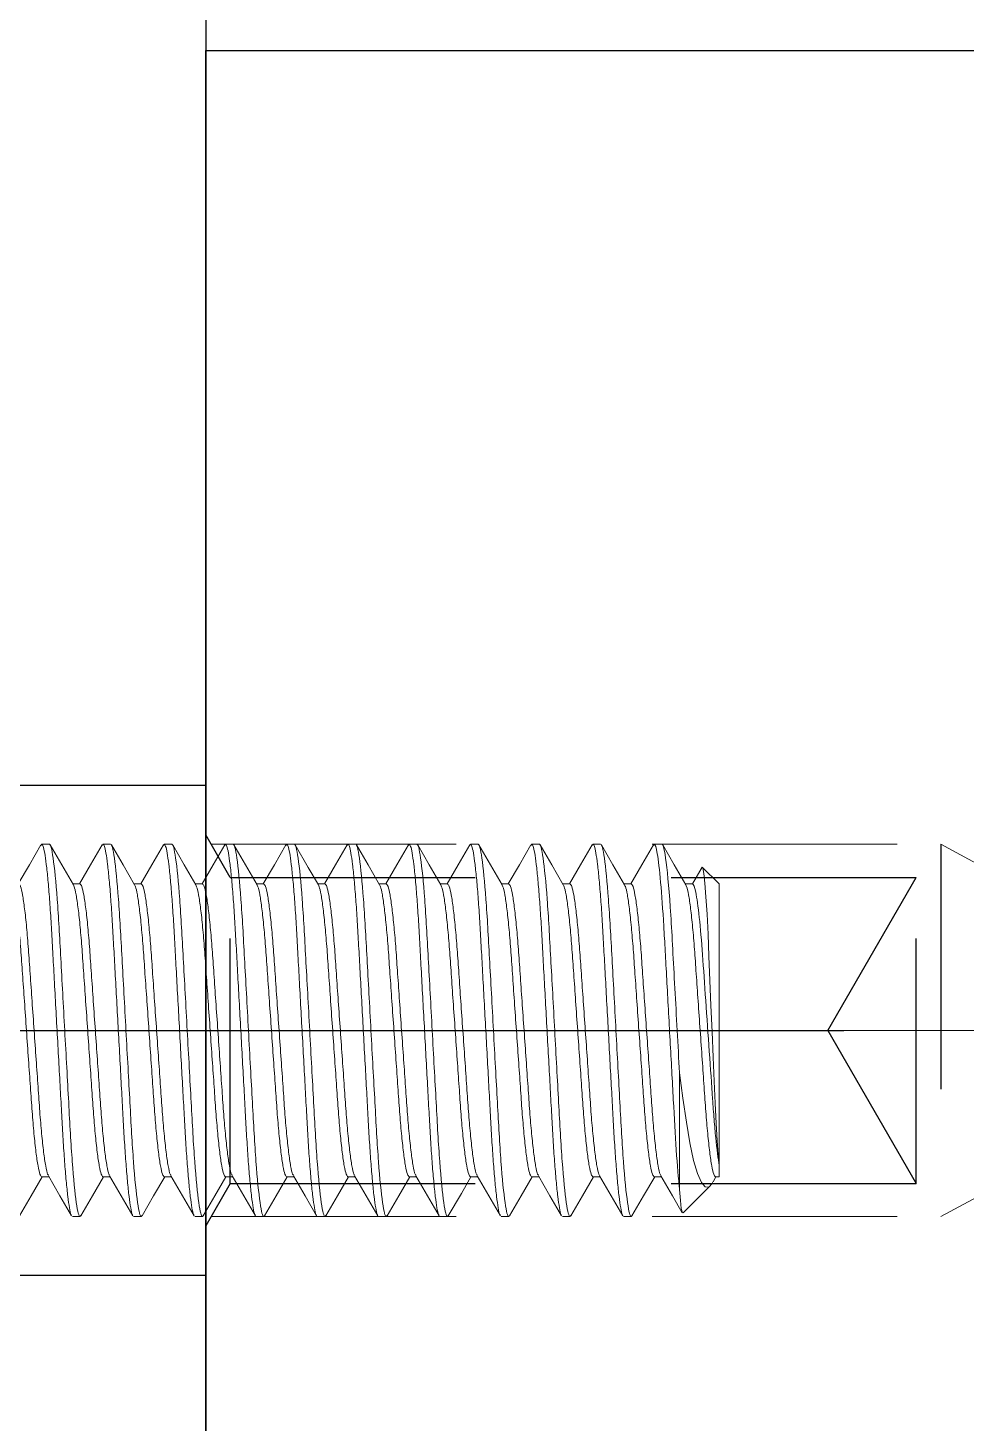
# Model space of a CAD drawing. Extents: x -75 to 127, y -92 to 53.
# Drawn here: x 5.974 to 6.453, y 44.256 to 44.967 of the extents above; entities that cross this region are included whole.
import ezdxf

# ---------------------------------------------------------------- set-up
doc = ezdxf.new("R2010")
doc.units = 0
doc.header["$MEASUREMENT"] = 0
doc.linetypes.add('HIDDEN2', pattern=[0.1875, 0.125, -0.0625])
doc.linetypes.add('SLD-Solid', pattern=[0])
doc.layers.get('0').update_dxf_attribs({"linetype": 'CONTINUOUS'})
for name, color, linetype in [('ARCHETYPE SPACER', 4, 'CONTINUOUS'), ('FASTENERS', 6, 'CONTINUOUS'), ('VENT', 5, 'CONTINUOUS')]:
    doc.layers.add(name, color=color, linetype=linetype)

# ---------------------------------------------------------------- blocks, each defined once
blk = doc.blocks.new('3344 Stile')
blk.add_lwpolyline([(0, 0.113), (-0.713, 0.113, -0.414214), (-0.775, 0.175), (-0.775, 3.74937, -0.341643), (-0.72858, 3.80938, -0.036128), (-0.31693, 3.88502, -0.337021), (-0.25258, 3.84639, 0.306807), (-0.195, 3.80739), (0, 3.80739), (0.195, 3.80739, 0.306807), (0.25258, 3.84639, -0.337021), (0.31693, 3.88502, -0.036128), (0.72858, 3.80938, -0.341643), (0.775, 3.74937), (0.775, 0.175, -0.414214), (0.713, 0.113)], format="xyb", close=True)
blk = doc.blocks.new('A$C3B313A15')
at = {"layer": 'ARCHETYPE SPACER'}
blk.add_lwpolyline([(1.17062, 0), (1.17062, 1), (0.04562, 1), (0.04562, 0.875), (0.18312, 0.875), (0.18312, 0.125), (0.04562, 0.125), (0.04562, 0)], close=True, dxfattribs=at)
at = {"layer": 'ARCHETYPE SPACER', "linetype": 'HIDDEN2', "lineweight": 30, "extrusion": (0.866025, -0.5, 0)}
for points, elevation in [([(1.07969, 0), (1.10471, 0)], 0.71391), ([(0.85961, 0), (0.76945, 0)], 0.48889)]:
    blk.add_lwpolyline(points, dxfattribs=dict(at, elevation=elevation))
at = {"layer": 'ARCHETYPE SPACER', "linetype": 'HIDDEN2', "lineweight": 15, "extrusion": (0.476011, -0.87944, 0), "elevation": -0.14454}
blk.add_lwpolyline([(0.98292, 0), (0.94739, 0)], dxfattribs=at)
at = {"layer": 'ARCHETYPE SPACER', "linetype": 'HIDDEN2', "lineweight": 15, "extrusion": (0, 1, 0)}
for points, elevation in [([(-1.16788, 0), (-0.79562, 0)], 0.595), ([(-0.9357, 0), (-0.03812, 0)], 0.5), ([(-0.54303, 0), (-1.25312, 0)], 0.5), ([(-1.16788, 0), (-0.79562, 0)], 0.405)]:
    blk.add_lwpolyline(points, dxfattribs=dict(at, elevation=elevation))
at = {"layer": 'ARCHETYPE SPACER', "linetype": 'HIDDEN2', "lineweight": 30, "extrusion": (1, 0, 0)}
for points, elevation in [([(0.595, 0), (0.405, 0)], 0.79562), ([(0.42191, 0), (0.57809, 0)], 0.80812), ([(0.42191, 0), (0.57809, 0)], 1.15811)]:
    blk.add_lwpolyline(points, dxfattribs=dict(at, elevation=elevation))
at = {"layer": 'ARCHETYPE SPACER', "linetype": 'HIDDEN2', "lineweight": 30, "extrusion": (0, 1, 0)}
for points, elevation in [([(-0.19563, 0), (-0.80812, 0)], 0.57809), ([(-1.15811, 0), (-0.67062, 0)], 0.57809), ([(-0.19563, 0), (-0.80812, 0)], 0.42191), ([(-1.15811, 0), (-0.67062, 0)], 0.42191)]:
    blk.add_lwpolyline(points, dxfattribs=dict(at, elevation=elevation))
at = {"layer": 'ARCHETYPE SPACER', "linetype": 'HIDDEN2', "lineweight": 30, "extrusion": (0.866025, 0.5, 0)}
for points, elevation in [([(0.00641, 0), (0.09658, 0)], 0.98889), ([(-0.21367, 0), (-0.23868, 0)], 1.21391)]:
    blk.add_lwpolyline(points, dxfattribs=dict(at, elevation=elevation))
at = {"layer": 'ARCHETYPE SPACER', "linetype": 'HIDDEN2', "lineweight": 15, "extrusion": (-0.476011, -0.87944, 0), "elevation": -0.7349}
blk.add_lwpolyline([(0.50691, 0), (0.47138, 0)], dxfattribs=at)
blk = doc.blocks.new('A$C675868D8')
at = {"layer": 'FASTENERS', "linetype": 'SLD-Solid', "lineweight": 15}
for p, q in [((0.28468, 0.2815), (0.28859, 0.2815)), ((0.31593, 0.2815), (0.31984, 0.2815)), ((0.34718, 0.2815), (0.35109, 0.2815)), ((0.37843, 0.2815), (0.38234, 0.2815)), ((0.40968, 0.2815), (0.41359, 0.2815)), ((0.44093, 0.2815), (0.44484, 0.2815)), ((0.47218, 0.2815), (0.47609, 0.2815)), ((0.50343, 0.2815), (0.50734, 0.2815)), ((0.53468, 0.2815), (0.53859, 0.2815)), ((0.56593, 0.2815), (0.56984, 0.2815)), ((0.59718, 0.2815), (0.60109, 0.2815)), ((0.62172, 0.26987), (0.61671, 0.2612)), ((0.63039, 0.2612), (0.62172, 0.26987)), ((0.30421, 0.2612), (0.30056, 0.2612)), ((0.33546, 0.2612), (0.33181, 0.2612)), ((0.36671, 0.2612), (0.36306, 0.2612)), ((0.39796, 0.2612), (0.39431, 0.2612)), ((0.42921, 0.2612), (0.42556, 0.2612)), ((0.46046, 0.2612), (0.45681, 0.2612)), ((0.49171, 0.2612), (0.48806, 0.2612)), ((0.52296, 0.2612), (0.51931, 0.2612)), ((0.55421, 0.2612), (0.55056, 0.2612)), ((0.58546, 0.2612), (0.58181, 0.2612)), ((0.61671, 0.2612), (0.61306, 0.2612)), ((0.63039, 0.11764), (0.63039, 0.2612)), ((0.61009, 0.16485), (0.61009, 0.1053)), ((0.63039, 0.1118), (0.63039, 0.11764)), ((0.28468, 0.1118), (0.28834, 0.1118)), ((0.31593, 0.1118), (0.31959, 0.1118)), ((0.34718, 0.1118), (0.35084, 0.1118)), ((0.37843, 0.1118), (0.38209, 0.1118)), ((0.40968, 0.1118), (0.41334, 0.1118)), ((0.44093, 0.1118), (0.44459, 0.1118)), ((0.47218, 0.1118), (0.47584, 0.1118)), ((0.50343, 0.1118), (0.50709, 0.1118)), ((0.53468, 0.1118), (0.53834, 0.1118)), ((0.56593, 0.1118), (0.56959, 0.1118)), ((0.59718, 0.1118), (0.60084, 0.1118)), ((0.61199, 0.0934), (0.62589, 0.1073)), ((0.62719, 0.10924), (0.62868, 0.1118)), ((0.62843, 0.1118), (0.63039, 0.1118)), ((0.30421, 0.0915), (0.30031, 0.0915)), ((0.33546, 0.0915), (0.33156, 0.0915)), ((0.36671, 0.0915), (0.36281, 0.0915)), ((0.39796, 0.0915), (0.39406, 0.0915)), ((0.42921, 0.0915), (0.42531, 0.0915)), ((0.46046, 0.0915), (0.45656, 0.0915)), ((0.49171, 0.0915), (0.48781, 0.0915)), ((0.52296, 0.0915), (0.51906, 0.0915)), ((0.55421, 0.0915), (0.55031, 0.0915)), ((0.58546, 0.0915), (0.58156, 0.0915))]:
    blk.add_line(p, q, dxfattribs=at)
at = {"layer": 'FASTENERS', "linetype": 'SLD-Solid', "lineweight": 15, "flags": 128}
for points in [[(0.28428, 0.28114), (0.27837, 0.27094), (0.27272, 0.2612)], [(0.30082, 0.26074), (0.29491, 0.27094), (0.28899, 0.28114)], [(0.31553, 0.28115), (0.30962, 0.27094), (0.30397, 0.2612)], [(0.33207, 0.26075), (0.32615, 0.27094), (0.32024, 0.28115)], [(0.34678, 0.28115), (0.34087, 0.27094), (0.33522, 0.2612)], [(0.36331, 0.26076), (0.3574, 0.27095), (0.35148, 0.28116)], [(0.37804, 0.28115), (0.37212, 0.27094), (0.36647, 0.2612)], [(0.39456, 0.26077), (0.38864, 0.27096), (0.38273, 0.28116)], [(0.40929, 0.28115), (0.40337, 0.27095), (0.39772, 0.2612)], [(0.42582, 0.26075), (0.42064, 0.26967), (0.41399, 0.28114)], [(0.44054, 0.28115), (0.43462, 0.27095), (0.42897, 0.2612)], [(0.45708, 0.26074), (0.45116, 0.27093), (0.44524, 0.28114)], [(0.47179, 0.28115), (0.46587, 0.27095), (0.46022, 0.2612)], [(0.48833, 0.26074), (0.48241, 0.27093), (0.47649, 0.28114)], [(0.50304, 0.28116), (0.49713, 0.27095), (0.49147, 0.2612)], [(0.51957, 0.26076), (0.51365, 0.27094), (0.50774, 0.28114)], [(0.53429, 0.28116), (0.52838, 0.27096), (0.52272, 0.2612)], [(0.5508, 0.26078), (0.54488, 0.27097), (0.53897, 0.28118)], [(0.56554, 0.28116), (0.55963, 0.27096), (0.55397, 0.2612)], [(0.58205, 0.26078), (0.57613, 0.27098), (0.57021, 0.28119)], [(0.59679, 0.28116), (0.59088, 0.27096), (0.58522, 0.2612)], [(0.61331, 0.26077), (0.6074, 0.27095), (0.60149, 0.28115)], [(0.62117, 0.26891), (0.62121, 0.26917), (0.62172, 0.26987)], [(0.63039, 0.11764), (0.62984, 0.12293), (0.62928, 0.13025), (0.62876, 0.13898), (0.62827, 0.14938), (0.62778, 0.16057), (0.62725, 0.17284), (0.6267, 0.18574), (0.62614, 0.19913), (0.62562, 0.21189), (0.62511, 0.22438), (0.62463, 0.23556), (0.62411, 0.24579), (0.62356, 0.25457), (0.623, 0.26169), (0.62247, 0.26659), (0.62195, 0.26938), (0.62172, 0.26987)], [(0.62711, 0.10928), (0.62663, 0.10828), (0.62496, 0.10659), (0.62321, 0.10671), (0.62125, 0.10894), (0.61924, 0.11344), (0.61726, 0.12018), (0.61532, 0.1292), (0.61358, 0.13975), (0.61184, 0.152), (0.61009, 0.16485)], [(0.27336, 0.09185), (0.27928, 0.10206), (0.28493, 0.1118)], [(0.28808, 0.11225), (0.29399, 0.10206), (0.29991, 0.09185)], [(0.30461, 0.09186), (0.31053, 0.10206), (0.31618, 0.1118)], [(0.31933, 0.11225), (0.32524, 0.10206), (0.33116, 0.09185)], [(0.33586, 0.09185), (0.34178, 0.10205), (0.34743, 0.1118)], [(0.35058, 0.11225), (0.35649, 0.10206), (0.36241, 0.09185)], [(0.3671, 0.09184), (0.37302, 0.10204), (0.37868, 0.1118)], [(0.38183, 0.11225), (0.38775, 0.10205), (0.39366, 0.09185)], [(0.39836, 0.09185), (0.40428, 0.10205), (0.40993, 0.1118)], [(0.41308, 0.11224), (0.419, 0.10205), (0.42491, 0.09185)], [(0.42962, 0.09186), (0.43553, 0.10206), (0.44118, 0.1118)], [(0.44433, 0.11224), (0.45025, 0.10205), (0.45616, 0.09185)], [(0.46087, 0.09186), (0.46679, 0.10207), (0.47243, 0.1118)], [(0.47558, 0.11224), (0.4815, 0.10205), (0.48741, 0.09184)], [(0.49213, 0.09189), (0.49878, 0.10336), (0.50368, 0.1118)], [(0.50684, 0.11224), (0.51275, 0.10204), (0.51867, 0.09184)], [(0.52335, 0.09184), (0.52927, 0.10204), (0.53493, 0.1118)], [(0.53809, 0.11223), (0.544, 0.10204), (0.54992, 0.09184)], [(0.55459, 0.09181), (0.56051, 0.10202), (0.56618, 0.1118)], [(0.56934, 0.11223), (0.57525, 0.10204), (0.58117, 0.09184)], [(0.58584, 0.09181), (0.59176, 0.10202), (0.59743, 0.1118)], [(0.60059, 0.11223), (0.60651, 0.10204), (0.61152, 0.09338)], [(0.61009, 0.1053), (0.61055, 0.09969), (0.61101, 0.09571), (0.61153, 0.09338), (0.61181, 0.09357)]]:
    blk.add_lwpolyline(points, dxfattribs=at)
at = {"layer": 'FASTENERS', "linetype": 'SLD-Solid', "lineweight": 15}
for points in [[(0.28468, 0.2815), (0.28428, 0.28087)], [(0.31593, 0.2815), (0.31553, 0.28087)], [(0.34718, 0.2815), (0.34678, 0.28087)], [(0.37843, 0.2815), (0.37803, 0.28088)], [(0.40968, 0.2815), (0.40928, 0.28088)], [(0.44093, 0.2815), (0.44053, 0.28088)], [(0.47218, 0.2815), (0.47178, 0.28088)], [(0.50343, 0.2815), (0.50303, 0.28088)], [(0.53468, 0.2815), (0.53428, 0.28088)], [(0.56593, 0.2815), (0.56554, 0.28089)], [(0.59718, 0.2815), (0.59679, 0.28089)], [(0.30462, 0.09213), (0.30421, 0.0915)], [(0.33587, 0.09212), (0.33546, 0.0915)], [(0.36711, 0.09211), (0.36671, 0.0915)], [(0.39837, 0.09212), (0.39796, 0.0915)], [(0.42962, 0.09213), (0.42921, 0.0915)], [(0.46088, 0.09214), (0.46046, 0.0915)], [(0.49214, 0.09216), (0.49171, 0.0915)], [(0.52336, 0.09211), (0.52296, 0.0915)], [(0.5546, 0.09209), (0.55421, 0.0915)], [(0.58585, 0.09209), (0.58546, 0.0915)]]:
    blk.add_open_spline(points, degree=1, dxfattribs=at)
for points, knots in [([(0.2999, 0.09213), (0.2998, 0.09225), (0.29945, 0.09265), (0.29881, 0.09576), (0.29798, 0.10143), (0.29715, 0.10943), (0.29633, 0.11928), (0.29556, 0.13059), (0.29487, 0.14311), (0.29413, 0.15672), (0.29333, 0.17132), (0.2925, 0.1865), (0.29166, 0.20168), (0.29086, 0.21628), (0.29012, 0.22989), (0.28943, 0.24241), (0.28866, 0.25372), (0.28784, 0.26358), (0.28701, 0.27156), (0.28618, 0.2773), (0.2854, 0.28085), (0.28492, 0.28129), (0.28468, 0.2815)], [0, 0, 0, 0, 0.021618, 0.073102, 0.12547, 0.178064, 0.230208, 0.281261, 0.33088, 0.381439, 0.433287, 0.485806, 0.538324, 0.590173, 0.640732, 0.690351, 0.741404, 0.793548, 0.846142, 0.89851, 0.949993, 1, 1, 1, 1]), ([(0.30421, 0.0915), (0.30365, 0.0915), (0.30299, 0.09381), (0.30162, 0.10344), (0.3009, 0.11075), (0.29991, 0.12407), (0.29959, 0.12889), (0.299, 0.13894), (0.29872, 0.14416), (0.2978, 0.16108), (0.2971, 0.17377), (0.2957, 0.19923), (0.29501, 0.21192), (0.29408, 0.22884), (0.2938, 0.23406), (0.29321, 0.24411), (0.29289, 0.24893), (0.2919, 0.26225), (0.29119, 0.26956), (0.28981, 0.27919), (0.28915, 0.2815), (0.28859, 0.2815)], [0, 0, 0, 0, 0.125, 0.125, 0.25, 0.25, 0.3125, 0.3125, 0.375, 0.375, 0.5, 0.5, 0.625, 0.625, 0.6875, 0.6875, 0.75, 0.75, 0.875, 0.875, 1, 1, 1, 1]), ([(0.33115, 0.09213), (0.33105, 0.09225), (0.3307, 0.09265), (0.33006, 0.09576), (0.32923, 0.10143), (0.3284, 0.10943), (0.32758, 0.11928), (0.32681, 0.13059), (0.32612, 0.14311), (0.32538, 0.15672), (0.32458, 0.17132), (0.32375, 0.1865), (0.32291, 0.20168), (0.32211, 0.21628), (0.32137, 0.22989), (0.32068, 0.24241), (0.31991, 0.25372), (0.31909, 0.26358), (0.31826, 0.27156), (0.31743, 0.2773), (0.31665, 0.28085), (0.31617, 0.28129), (0.31593, 0.2815)], [0, 0, 0, 0, 0.021663, 0.073144, 0.12551, 0.178101, 0.230243, 0.281294, 0.33091, 0.381467, 0.433313, 0.485829, 0.538345, 0.590191, 0.640748, 0.690365, 0.741416, 0.793557, 0.846149, 0.898514, 0.949996, 1, 1, 1, 1]), ([(0.33546, 0.0915), (0.3349, 0.0915), (0.33424, 0.09381), (0.33287, 0.10344), (0.33215, 0.11075), (0.33116, 0.12407), (0.33084, 0.12889), (0.33025, 0.13894), (0.32997, 0.14416), (0.32905, 0.16108), (0.32835, 0.17377), (0.32695, 0.19923), (0.32626, 0.21192), (0.32533, 0.22884), (0.32505, 0.23406), (0.32446, 0.24411), (0.32414, 0.24893), (0.32315, 0.26225), (0.32244, 0.26956), (0.32106, 0.27919), (0.3204, 0.2815), (0.31984, 0.2815)], [0, 0, 0, 0, 0.125, 0.125, 0.25, 0.25, 0.3125, 0.3125, 0.375, 0.375, 0.5, 0.5, 0.625, 0.625, 0.6875, 0.6875, 0.75, 0.75, 0.875, 0.875, 1, 1, 1, 1]), ([(0.3624, 0.09213), (0.3623, 0.09224), (0.36195, 0.09264), (0.36131, 0.09576), (0.36048, 0.10143), (0.35965, 0.10943), (0.35883, 0.11928), (0.35806, 0.13059), (0.35737, 0.14311), (0.35663, 0.15672), (0.35583, 0.17132), (0.355, 0.1865), (0.35416, 0.20168), (0.35336, 0.21628), (0.35262, 0.22989), (0.35193, 0.24241), (0.35116, 0.25372), (0.35034, 0.26358), (0.34951, 0.27156), (0.34868, 0.2773), (0.3479, 0.28085), (0.34742, 0.28129), (0.34718, 0.2815)], [0, 0, 0, 0, 0.021723, 0.073202, 0.125564, 0.178152, 0.23029, 0.281338, 0.330952, 0.381505, 0.433348, 0.485861, 0.538374, 0.590217, 0.64077, 0.690384, 0.741432, 0.79357, 0.846158, 0.89852, 0.949999, 1, 1, 1, 1]), ([(0.36671, 0.0915), (0.36615, 0.0915), (0.36549, 0.09381), (0.36412, 0.10344), (0.3634, 0.11075), (0.36241, 0.12407), (0.36209, 0.12889), (0.3615, 0.13894), (0.36122, 0.14416), (0.3603, 0.16108), (0.3596, 0.17377), (0.3582, 0.19923), (0.35751, 0.21192), (0.35658, 0.22884), (0.3563, 0.23406), (0.35571, 0.24411), (0.35539, 0.24893), (0.3544, 0.26225), (0.35369, 0.26956), (0.35231, 0.27919), (0.35165, 0.2815), (0.35109, 0.2815)], [0, 0, 0, 0, 0.125, 0.125, 0.25, 0.25, 0.3125, 0.3125, 0.375, 0.375, 0.5, 0.5, 0.625, 0.625, 0.6875, 0.6875, 0.75, 0.75, 0.875, 0.875, 1, 1, 1, 1]), ([(0.39365, 0.09212), (0.39355, 0.09224), (0.3932, 0.09264), (0.39256, 0.09576), (0.39173, 0.10143), (0.3909, 0.10943), (0.39008, 0.11928), (0.38931, 0.13059), (0.38862, 0.14311), (0.38788, 0.15672), (0.38708, 0.17132), (0.38625, 0.1865), (0.38541, 0.20168), (0.38461, 0.21628), (0.38387, 0.22989), (0.38318, 0.24241), (0.38241, 0.25372), (0.38159, 0.26358), (0.38076, 0.27156), (0.37993, 0.2773), (0.37915, 0.28085), (0.37867, 0.28129), (0.37843, 0.2815)], [0, 0, 0, 0, 0.021791, 0.073266, 0.125624, 0.178209, 0.230344, 0.281388, 0.330998, 0.381548, 0.433387, 0.485896, 0.538405, 0.590245, 0.640795, 0.690405, 0.741449, 0.793584, 0.846169, 0.898527, 0.950002, 1, 1, 1, 1]), ([(0.39796, 0.0915), (0.3974, 0.0915), (0.39674, 0.09381), (0.39537, 0.10344), (0.39465, 0.11075), (0.39366, 0.12407), (0.39334, 0.12889), (0.39275, 0.13894), (0.39247, 0.14416), (0.39155, 0.16108), (0.39085, 0.17377), (0.38945, 0.19923), (0.38876, 0.21192), (0.38783, 0.22884), (0.38755, 0.23406), (0.38696, 0.24411), (0.38664, 0.24893), (0.38565, 0.26225), (0.38494, 0.26956), (0.38356, 0.27919), (0.3829, 0.2815), (0.38234, 0.2815)], [0, 0, 0, 0, 0.125, 0.125, 0.25, 0.25, 0.3125, 0.3125, 0.375, 0.375, 0.5, 0.5, 0.625, 0.625, 0.6875, 0.6875, 0.75, 0.75, 0.875, 0.875, 1, 1, 1, 1]), ([(0.4249, 0.09212), (0.4248, 0.09224), (0.42445, 0.09264), (0.42381, 0.09576), (0.42298, 0.10143), (0.42215, 0.10943), (0.42133, 0.11928), (0.42056, 0.13059), (0.41987, 0.14311), (0.41913, 0.15672), (0.41833, 0.17132), (0.4175, 0.1865), (0.41666, 0.20168), (0.41586, 0.21628), (0.41512, 0.22989), (0.41443, 0.24241), (0.41366, 0.25372), (0.41284, 0.26358), (0.41201, 0.27156), (0.41118, 0.2773), (0.4104, 0.28085), (0.40992, 0.28129), (0.40968, 0.2815)], [0, 0, 0, 0, 0.021873, 0.073343, 0.125698, 0.178278, 0.230408, 0.281448, 0.331054, 0.3816, 0.433435, 0.48594, 0.538444, 0.590279, 0.640825, 0.690431, 0.741471, 0.793602, 0.846182, 0.898536, 0.950006, 1, 1, 1, 1]), ([(0.42921, 0.0915), (0.42865, 0.0915), (0.42799, 0.09381), (0.42662, 0.10344), (0.4259, 0.11075), (0.42491, 0.12407), (0.42459, 0.12889), (0.424, 0.13894), (0.42372, 0.14416), (0.4228, 0.16108), (0.4221, 0.17377), (0.4207, 0.19923), (0.42001, 0.21192), (0.41908, 0.22884), (0.4188, 0.23406), (0.41821, 0.24411), (0.41789, 0.24893), (0.4169, 0.26225), (0.41619, 0.26956), (0.41481, 0.27919), (0.41415, 0.2815), (0.41359, 0.2815)], [0, 0, 0, 0, 0.125, 0.125, 0.25, 0.25, 0.3125, 0.3125, 0.375, 0.375, 0.5, 0.5, 0.625, 0.625, 0.6875, 0.6875, 0.75, 0.75, 0.875, 0.875, 1, 1, 1, 1]), ([(0.45616, 0.09212), (0.45605, 0.09224), (0.4557, 0.09264), (0.45506, 0.09576), (0.45423, 0.10143), (0.4534, 0.10943), (0.45258, 0.11928), (0.45181, 0.13059), (0.45112, 0.14311), (0.45038, 0.15672), (0.44958, 0.17132), (0.44875, 0.1865), (0.44791, 0.20168), (0.44711, 0.21628), (0.44637, 0.22989), (0.44568, 0.24241), (0.44491, 0.25372), (0.44409, 0.26358), (0.44326, 0.27156), (0.44243, 0.2773), (0.44165, 0.28085), (0.44117, 0.28129), (0.44093, 0.2815)], [0, 0, 0, 0, 0.021944, 0.07341, 0.125761, 0.178337, 0.230464, 0.2815, 0.331102, 0.381645, 0.433476, 0.485977, 0.538478, 0.590309, 0.640851, 0.690454, 0.74149, 0.793617, 0.846193, 0.898543, 0.95001, 1, 1, 1, 1]), ([(0.46046, 0.0915), (0.4599, 0.0915), (0.45924, 0.09381), (0.45787, 0.10344), (0.45715, 0.11075), (0.45616, 0.12407), (0.45584, 0.12889), (0.45525, 0.13894), (0.45497, 0.14416), (0.45405, 0.16108), (0.45335, 0.17377), (0.45195, 0.19923), (0.45126, 0.21192), (0.45033, 0.22884), (0.45005, 0.23406), (0.44946, 0.24411), (0.44914, 0.24893), (0.44815, 0.26225), (0.44744, 0.26956), (0.44606, 0.27919), (0.4454, 0.2815), (0.44484, 0.2815)], [0, 0, 0, 0, 0.125, 0.125, 0.25, 0.25, 0.3125, 0.3125, 0.375, 0.375, 0.5, 0.5, 0.625, 0.625, 0.6875, 0.6875, 0.75, 0.75, 0.875, 0.875, 1, 1, 1, 1]), ([(0.48741, 0.09212), (0.4873, 0.09224), (0.48695, 0.09264), (0.48631, 0.09576), (0.48548, 0.10143), (0.48465, 0.10943), (0.48383, 0.11928), (0.48306, 0.13059), (0.48237, 0.14311), (0.48163, 0.15672), (0.48083, 0.17132), (0.48, 0.1865), (0.47916, 0.20168), (0.47836, 0.21628), (0.47762, 0.22989), (0.47693, 0.24241), (0.47616, 0.25372), (0.47534, 0.26358), (0.47451, 0.27156), (0.47368, 0.2773), (0.4729, 0.28085), (0.47242, 0.28129), (0.47218, 0.2815)], [0, 0, 0, 0, 0.022023, 0.073486, 0.125832, 0.178404, 0.230527, 0.281558, 0.331157, 0.381695, 0.433522, 0.486019, 0.538515, 0.590342, 0.640881, 0.690479, 0.741511, 0.793633, 0.846205, 0.898552, 0.950014, 1, 1, 1, 1]), ([(0.49171, 0.0915), (0.49115, 0.0915), (0.49049, 0.09381), (0.48912, 0.10344), (0.4884, 0.11075), (0.48741, 0.12407), (0.48709, 0.12889), (0.4865, 0.13894), (0.48622, 0.14416), (0.4853, 0.16108), (0.4846, 0.17377), (0.4832, 0.19923), (0.48251, 0.21192), (0.48158, 0.22884), (0.4813, 0.23406), (0.48071, 0.24411), (0.48039, 0.24893), (0.4794, 0.26225), (0.47869, 0.26956), (0.47731, 0.27919), (0.47665, 0.2815), (0.47609, 0.2815)], [0, 0, 0, 0, 0.125, 0.125, 0.25, 0.25, 0.3125, 0.3125, 0.375, 0.375, 0.5, 0.5, 0.625, 0.625, 0.6875, 0.6875, 0.75, 0.75, 0.875, 0.875, 1, 1, 1, 1]), ([(0.51866, 0.09212), (0.51855, 0.09224), (0.5182, 0.09264), (0.51756, 0.09576), (0.51673, 0.10143), (0.5159, 0.10943), (0.51508, 0.11928), (0.51431, 0.13059), (0.51362, 0.14311), (0.51288, 0.15672), (0.51208, 0.17132), (0.51125, 0.1865), (0.51041, 0.20168), (0.50961, 0.21628), (0.50887, 0.22989), (0.50818, 0.24241), (0.50741, 0.25372), (0.50659, 0.26358), (0.50576, 0.27156), (0.50493, 0.2773), (0.50415, 0.28085), (0.50367, 0.28129), (0.50343, 0.2815)], [0, 0, 0, 0, 0.022112, 0.07357, 0.125911, 0.178478, 0.230596, 0.281623, 0.331217, 0.381751, 0.433573, 0.486065, 0.538557, 0.590379, 0.640913, 0.690507, 0.741534, 0.793652, 0.846219, 0.898561, 0.950019, 1, 1, 1, 1]), ([(0.52296, 0.0915), (0.5224, 0.0915), (0.52174, 0.09381), (0.52037, 0.10344), (0.51965, 0.11075), (0.51866, 0.12407), (0.51834, 0.12889), (0.51775, 0.13894), (0.51747, 0.14416), (0.51655, 0.16108), (0.51585, 0.17377), (0.51445, 0.19923), (0.51376, 0.21192), (0.51283, 0.22884), (0.51255, 0.23406), (0.51196, 0.24411), (0.51164, 0.24893), (0.51065, 0.26225), (0.50994, 0.26956), (0.50856, 0.27919), (0.5079, 0.2815), (0.50734, 0.2815)], [0, 0, 0, 0, 0.125, 0.125, 0.25, 0.25, 0.3125, 0.3125, 0.375, 0.375, 0.5, 0.5, 0.625, 0.625, 0.6875, 0.6875, 0.75, 0.75, 0.875, 0.875, 1, 1, 1, 1]), ([(0.54991, 0.09211), (0.5498, 0.09224), (0.54946, 0.09264), (0.54881, 0.09576), (0.54798, 0.10143), (0.54715, 0.10943), (0.54633, 0.11928), (0.54556, 0.13059), (0.54487, 0.14311), (0.54413, 0.15672), (0.54333, 0.17132), (0.5425, 0.1865), (0.54166, 0.20168), (0.54086, 0.21628), (0.54012, 0.22989), (0.53943, 0.24241), (0.53866, 0.25372), (0.53784, 0.26358), (0.53701, 0.27156), (0.53618, 0.2773), (0.5354, 0.28085), (0.53492, 0.28129), (0.53468, 0.2815)], [0, 0, 0, 0, 0.022208, 0.073661, 0.125997, 0.178559, 0.230672, 0.281694, 0.331283, 0.381812, 0.433629, 0.486116, 0.538602, 0.59042, 0.640949, 0.690538, 0.74156, 0.793672, 0.846234, 0.898571, 0.950024, 1, 1, 1, 1]), ([(0.55421, 0.0915), (0.55365, 0.0915), (0.55299, 0.09381), (0.55162, 0.10344), (0.5509, 0.11075), (0.54991, 0.12407), (0.54959, 0.12889), (0.549, 0.13894), (0.54872, 0.14416), (0.5478, 0.16108), (0.5471, 0.17377), (0.5457, 0.19923), (0.54501, 0.21192), (0.54408, 0.22884), (0.5438, 0.23406), (0.54321, 0.24411), (0.54289, 0.24893), (0.5419, 0.26225), (0.54119, 0.26956), (0.53981, 0.27919), (0.53915, 0.2815), (0.53859, 0.2815)], [0, 0, 0, 0, 0.125, 0.125, 0.25, 0.25, 0.3125, 0.3125, 0.375, 0.375, 0.5, 0.5, 0.625, 0.625, 0.6875, 0.6875, 0.75, 0.75, 0.875, 0.875, 1, 1, 1, 1]), ([(0.58116, 0.09211), (0.58106, 0.09223), (0.58071, 0.09263), (0.58006, 0.09576), (0.57923, 0.10143), (0.5784, 0.10943), (0.57758, 0.11928), (0.57681, 0.13059), (0.57612, 0.14311), (0.57538, 0.15672), (0.57458, 0.17132), (0.57375, 0.1865), (0.57291, 0.20168), (0.57211, 0.21628), (0.57137, 0.22989), (0.57068, 0.24241), (0.56991, 0.25372), (0.56909, 0.26358), (0.56826, 0.27156), (0.56743, 0.2773), (0.56665, 0.28085), (0.56617, 0.28129), (0.56593, 0.2815)], [0, 0, 0, 0, 0.022312, 0.07376, 0.126091, 0.178647, 0.230754, 0.281771, 0.331354, 0.381878, 0.43369, 0.486171, 0.538652, 0.590463, 0.640987, 0.690571, 0.741587, 0.793694, 0.846251, 0.898582, 0.950029, 1, 1, 1, 1]), ([(0.58546, 0.0915), (0.5849, 0.0915), (0.58424, 0.09381), (0.58287, 0.10344), (0.58215, 0.11075), (0.58116, 0.12407), (0.58084, 0.12889), (0.58025, 0.13894), (0.57997, 0.14416), (0.57905, 0.16108), (0.57835, 0.17377), (0.57695, 0.19923), (0.57626, 0.21192), (0.57533, 0.22884), (0.57505, 0.23406), (0.57446, 0.24411), (0.57414, 0.24893), (0.57315, 0.26225), (0.57244, 0.26956), (0.57106, 0.27919), (0.5704, 0.2815), (0.56984, 0.2815)], [0, 0, 0, 0, 0.125, 0.125, 0.25, 0.25, 0.3125, 0.3125, 0.375, 0.375, 0.5, 0.5, 0.625, 0.625, 0.6875, 0.6875, 0.75, 0.75, 0.875, 0.875, 1, 1, 1, 1]), ([(0.61009, 0.1053), (0.60951, 0.11076), (0.60894, 0.11773), (0.60789, 0.13337), (0.60745, 0.14179), (0.60641, 0.16062), (0.60585, 0.17096), (0.6047, 0.19195), (0.60411, 0.20258), (0.6033, 0.21746), (0.60304, 0.22225), (0.60254, 0.23133), (0.60231, 0.23557), (0.60157, 0.24798), (0.60102, 0.25567), (0.59988, 0.26838), (0.5993, 0.27338), (0.59818, 0.27994), (0.59765, 0.2815), (0.59718, 0.2815)], [0, 0, 0, 0, 0.125, 0.125, 0.25, 0.25, 0.375, 0.375, 0.5, 0.5, 0.5625, 0.5625, 0.625, 0.625, 0.75, 0.75, 0.875, 0.875, 1, 1, 1, 1]), ([(0.61009, 0.16485), (0.60932, 0.17884), (0.60849, 0.19395), (0.60734, 0.21495), (0.60697, 0.22166), (0.60629, 0.23411), (0.60598, 0.23986), (0.6049, 0.25639), (0.60409, 0.26586), (0.6025, 0.27844), (0.60173, 0.2815), (0.60109, 0.2815)], [0, 0, 0, 0, 0.25, 0.25, 0.375, 0.375, 0.5, 0.5, 0.75, 0.75, 1, 1, 1, 1]), ([(0.28468, 0.1118), (0.28439, 0.11206), (0.28378, 0.1126), (0.28277, 0.117), (0.28173, 0.12401), (0.28071, 0.13349), (0.27976, 0.1448), (0.27889, 0.15761), (0.27791, 0.17164), (0.27687, 0.1865), (0.27584, 0.20136), (0.27485, 0.21539), (0.27398, 0.2282), (0.27303, 0.23951), (0.27201, 0.24901), (0.27097, 0.25593), (0.27014, 0.2598), (0.26969, 0.2603), (0.26956, 0.26045)], [0, 0, 0, 0, 0.063139, 0.128378, 0.194497, 0.260173, 0.324135, 0.386686, 0.451351, 0.517322, 0.583292, 0.647958, 0.710509, 0.774471, 0.840147, 0.906266, 0.971505, 1, 1, 1, 1]), ([(0.28807, 0.11258), (0.28794, 0.11272), (0.28751, 0.11322), (0.28668, 0.11707), (0.28564, 0.12399), (0.28461, 0.13349), (0.28366, 0.1448), (0.2828, 0.15761), (0.28181, 0.17164), (0.28078, 0.1865), (0.27974, 0.20136), (0.27876, 0.21539), (0.27789, 0.2282), (0.27694, 0.23951), (0.27592, 0.24899), (0.27487, 0.256), (0.27387, 0.2604), (0.27326, 0.26094), (0.27296, 0.2612)], [0, 0, 0, 0, 0.027296, 0.092616, 0.158816, 0.224573, 0.288615, 0.351243, 0.415988, 0.48204, 0.548092, 0.612837, 0.675465, 0.739506, 0.805263, 0.871464, 0.936783, 1, 1, 1, 1]), ([(0.31593, 0.1118), (0.31564, 0.11206), (0.31503, 0.1126), (0.31402, 0.117), (0.31298, 0.12401), (0.31196, 0.13349), (0.31101, 0.1448), (0.31014, 0.15761), (0.30916, 0.17164), (0.30812, 0.1865), (0.30709, 0.20136), (0.3061, 0.21539), (0.30523, 0.2282), (0.30428, 0.23951), (0.30326, 0.24901), (0.30222, 0.25593), (0.30139, 0.25978), (0.30095, 0.26028), (0.30083, 0.26042)], [0, 0, 0, 0, 0.063226, 0.128554, 0.194764, 0.26053, 0.324581, 0.387217, 0.451972, 0.518033, 0.584094, 0.648848, 0.711485, 0.775535, 0.841301, 0.907511, 0.97284, 1, 1, 1, 1]), ([(0.31932, 0.11257), (0.3192, 0.11272), (0.31876, 0.11322), (0.31793, 0.11707), (0.31689, 0.12399), (0.31586, 0.13349), (0.31491, 0.1448), (0.31405, 0.15761), (0.31306, 0.17164), (0.31203, 0.1865), (0.31099, 0.20136), (0.31001, 0.21539), (0.30914, 0.2282), (0.30819, 0.23951), (0.30717, 0.24899), (0.30612, 0.256), (0.30512, 0.2604), (0.30451, 0.26094), (0.30421, 0.2612)], [0, 0, 0, 0, 0.027379, 0.092693, 0.158887, 0.224639, 0.288675, 0.351298, 0.416037, 0.482084, 0.54813, 0.61287, 0.675492, 0.739528, 0.80528, 0.871474, 0.936788, 1, 1, 1, 1]), ([(0.34718, 0.1118), (0.34689, 0.11206), (0.34628, 0.1126), (0.34527, 0.117), (0.34423, 0.12401), (0.34321, 0.13349), (0.34226, 0.1448), (0.34139, 0.15761), (0.34041, 0.17164), (0.33937, 0.1865), (0.33834, 0.20136), (0.33735, 0.21539), (0.33648, 0.2282), (0.33553, 0.23951), (0.33451, 0.24901), (0.33347, 0.25593), (0.33264, 0.25978), (0.3322, 0.26028), (0.33207, 0.26043)], [0, 0, 0, 0, 0.063216, 0.128534, 0.194732, 0.260488, 0.324528, 0.387155, 0.451898, 0.517949, 0.583999, 0.648743, 0.711369, 0.775409, 0.841165, 0.907364, 0.972682, 1, 1, 1, 1]), ([(0.35058, 0.11257), (0.35045, 0.11272), (0.35001, 0.11322), (0.34918, 0.11707), (0.34814, 0.12399), (0.34711, 0.13349), (0.34616, 0.1448), (0.3453, 0.15761), (0.34431, 0.17164), (0.34328, 0.1865), (0.34224, 0.20136), (0.34126, 0.21539), (0.34039, 0.2282), (0.33944, 0.23951), (0.33842, 0.24899), (0.33737, 0.256), (0.33637, 0.2604), (0.33576, 0.26094), (0.33546, 0.2612)], [0, 0, 0, 0, 0.027463, 0.092771, 0.15896, 0.224706, 0.288736, 0.351354, 0.416088, 0.482128, 0.548169, 0.612903, 0.67552, 0.739551, 0.805297, 0.871486, 0.936794, 1, 1, 1, 1]), ([(0.37843, 0.1118), (0.37814, 0.11206), (0.37753, 0.1126), (0.37652, 0.117), (0.37548, 0.12401), (0.37446, 0.13349), (0.37351, 0.1448), (0.37264, 0.15761), (0.37166, 0.17164), (0.37062, 0.1865), (0.36959, 0.20136), (0.3686, 0.21539), (0.36773, 0.2282), (0.36678, 0.23951), (0.36576, 0.24901), (0.36472, 0.25593), (0.36389, 0.25979), (0.36345, 0.26029), (0.36331, 0.26044)], [0, 0, 0, 0, 0.063179, 0.12846, 0.194621, 0.260339, 0.324342, 0.386933, 0.451639, 0.517652, 0.583664, 0.648371, 0.710962, 0.774965, 0.840683, 0.906844, 0.972124, 1, 1, 1, 1]), ([(0.38183, 0.11257), (0.3817, 0.11272), (0.38126, 0.11321), (0.38043, 0.11707), (0.37939, 0.12399), (0.37836, 0.13349), (0.37741, 0.1448), (0.37655, 0.15761), (0.37556, 0.17164), (0.37453, 0.1865), (0.37349, 0.20136), (0.37251, 0.21539), (0.37164, 0.2282), (0.37069, 0.23951), (0.36967, 0.24899), (0.36862, 0.256), (0.36762, 0.2604), (0.36701, 0.26094), (0.36671, 0.2612)], [0, 0, 0, 0, 0.027547, 0.092849, 0.159033, 0.224773, 0.288798, 0.35141, 0.416138, 0.482173, 0.548208, 0.612936, 0.675548, 0.739573, 0.805313, 0.871497, 0.936799, 1, 1, 1, 1]), ([(0.40968, 0.1118), (0.40939, 0.11206), (0.40878, 0.1126), (0.40777, 0.117), (0.40673, 0.12401), (0.40571, 0.13349), (0.40476, 0.1448), (0.40389, 0.15761), (0.40291, 0.17164), (0.40187, 0.1865), (0.40084, 0.20136), (0.39985, 0.21539), (0.39898, 0.2282), (0.39803, 0.23951), (0.39701, 0.24901), (0.39597, 0.25593), (0.39514, 0.2598), (0.39469, 0.26029), (0.39456, 0.26044)], [0, 0, 0, 0, 0.063164, 0.12843, 0.194575, 0.260277, 0.324265, 0.386841, 0.451533, 0.51753, 0.583527, 0.648218, 0.710794, 0.774782, 0.840484, 0.90663, 0.971895, 1, 1, 1, 1]), ([(0.41308, 0.11257), (0.41295, 0.11272), (0.41251, 0.11321), (0.41168, 0.11707), (0.41064, 0.12399), (0.40961, 0.13349), (0.40866, 0.1448), (0.4078, 0.15761), (0.40681, 0.17164), (0.40578, 0.1865), (0.40474, 0.20136), (0.40376, 0.21539), (0.40289, 0.2282), (0.40194, 0.23951), (0.40092, 0.24899), (0.39987, 0.256), (0.39887, 0.2604), (0.39826, 0.26094), (0.39796, 0.2612)], [0, 0, 0, 0, 0.02764, 0.092936, 0.159113, 0.224847, 0.288866, 0.351472, 0.416194, 0.482223, 0.548251, 0.612973, 0.675579, 0.739598, 0.805332, 0.871509, 0.936805, 1, 1, 1, 1]), ([(0.44093, 0.1118), (0.44064, 0.11206), (0.44003, 0.1126), (0.43902, 0.117), (0.43798, 0.12401), (0.43696, 0.13349), (0.43601, 0.1448), (0.43514, 0.15761), (0.43416, 0.17164), (0.43312, 0.1865), (0.43209, 0.20136), (0.4311, 0.21539), (0.43023, 0.2282), (0.42928, 0.23951), (0.42826, 0.24901), (0.42722, 0.25593), (0.42639, 0.25978), (0.42595, 0.26028), (0.42582, 0.26043)], [0, 0, 0, 0, 0.06321, 0.128522, 0.194714, 0.260464, 0.324498, 0.387119, 0.451857, 0.517901, 0.583945, 0.648683, 0.711304, 0.775338, 0.841087, 0.90728, 0.972592, 1, 1, 1, 1]), ([(0.44433, 0.11257), (0.4442, 0.11271), (0.44376, 0.11321), (0.44293, 0.11707), (0.44189, 0.12399), (0.44086, 0.13349), (0.43991, 0.1448), (0.43905, 0.15761), (0.43806, 0.17164), (0.43703, 0.1865), (0.43599, 0.20136), (0.43501, 0.21539), (0.43414, 0.2282), (0.43319, 0.23951), (0.43217, 0.24899), (0.43112, 0.256), (0.43012, 0.2604), (0.42951, 0.26094), (0.42921, 0.2612)], [0, 0, 0, 0, 0.02774, 0.09303, 0.1592, 0.224927, 0.288939, 0.351539, 0.416254, 0.482276, 0.548298, 0.613013, 0.675613, 0.739625, 0.805352, 0.871522, 0.936812, 1, 1, 1, 1]), ([(0.47218, 0.1118), (0.47189, 0.11206), (0.47128, 0.1126), (0.47027, 0.117), (0.46923, 0.12401), (0.46821, 0.13349), (0.46726, 0.1448), (0.46639, 0.15761), (0.46541, 0.17164), (0.46437, 0.1865), (0.46334, 0.20136), (0.46235, 0.21539), (0.46148, 0.2282), (0.46053, 0.23951), (0.45951, 0.24901), (0.45847, 0.25592), (0.45764, 0.25977), (0.45721, 0.26027), (0.45708, 0.26042)], [0, 0, 0, 0, 0.063245, 0.128594, 0.194823, 0.26061, 0.32468, 0.387336, 0.45211, 0.518191, 0.584272, 0.649046, 0.711702, 0.775772, 0.841558, 0.907788, 0.973136, 1, 1, 1, 1]), ([(0.47558, 0.11256), (0.47545, 0.11271), (0.47501, 0.11321), (0.47418, 0.11707), (0.47314, 0.12399), (0.47211, 0.13349), (0.47116, 0.1448), (0.4703, 0.15761), (0.46931, 0.17164), (0.46828, 0.1865), (0.46724, 0.20136), (0.46626, 0.21539), (0.46539, 0.2282), (0.46444, 0.23951), (0.46342, 0.24899), (0.46237, 0.256), (0.46137, 0.2604), (0.46076, 0.26094), (0.46046, 0.2612)], [0, 0, 0, 0, 0.027849, 0.093131, 0.159294, 0.225013, 0.289018, 0.351611, 0.416319, 0.482334, 0.548348, 0.613057, 0.675649, 0.739654, 0.805374, 0.871537, 0.936819, 1, 1, 1, 1]), ([(0.50343, 0.1118), (0.50314, 0.11206), (0.50253, 0.1126), (0.50152, 0.117), (0.50048, 0.12401), (0.49946, 0.13349), (0.49851, 0.1448), (0.49764, 0.15761), (0.49666, 0.17164), (0.49562, 0.1865), (0.49459, 0.20136), (0.4936, 0.21539), (0.49273, 0.2282), (0.49178, 0.23951), (0.49076, 0.24901), (0.48972, 0.25593), (0.48889, 0.25978), (0.48846, 0.26027), (0.48833, 0.26042)], [0, 0, 0, 0, 0.063234, 0.128571, 0.194789, 0.260563, 0.324622, 0.387267, 0.452029, 0.518099, 0.584168, 0.648931, 0.711576, 0.775634, 0.841409, 0.907627, 0.972964, 1, 1, 1, 1]), ([(0.50683, 0.11256), (0.5067, 0.11271), (0.50626, 0.11321), (0.50543, 0.11707), (0.50439, 0.12399), (0.50336, 0.13349), (0.50241, 0.1448), (0.50155, 0.15761), (0.50056, 0.17164), (0.49953, 0.1865), (0.49849, 0.20136), (0.49751, 0.21539), (0.49664, 0.2282), (0.49569, 0.23951), (0.49467, 0.24899), (0.49362, 0.256), (0.49262, 0.2604), (0.49201, 0.26094), (0.49171, 0.2612)], [0, 0, 0, 0, 0.027964, 0.093239, 0.159394, 0.225105, 0.289103, 0.351688, 0.416389, 0.482395, 0.548402, 0.613102, 0.675688, 0.739685, 0.805397, 0.871552, 0.936826, 1, 1, 1, 1]), ([(0.53468, 0.1118), (0.53439, 0.11206), (0.53378, 0.1126), (0.53277, 0.117), (0.53173, 0.12401), (0.53071, 0.13349), (0.52976, 0.1448), (0.52889, 0.15761), (0.52791, 0.17164), (0.52687, 0.1865), (0.52584, 0.20136), (0.52485, 0.21539), (0.52398, 0.2282), (0.52303, 0.23951), (0.52201, 0.24901), (0.52097, 0.25593), (0.52014, 0.25979), (0.5197, 0.26028), (0.51957, 0.26043)], [0, 0, 0, 0, 0.063195, 0.128491, 0.194668, 0.260401, 0.32442, 0.387026, 0.451748, 0.517777, 0.583805, 0.648527, 0.711133, 0.775152, 0.840885, 0.907062, 0.972359, 1, 1, 1, 1]), ([(0.53809, 0.11256), (0.53795, 0.11271), (0.53751, 0.1132), (0.53668, 0.11707), (0.53564, 0.12399), (0.53461, 0.13349), (0.53366, 0.1448), (0.5328, 0.15761), (0.53181, 0.17164), (0.53078, 0.1865), (0.52974, 0.20136), (0.52876, 0.21539), (0.52789, 0.2282), (0.52694, 0.23951), (0.52592, 0.24899), (0.52487, 0.256), (0.52387, 0.2604), (0.52326, 0.26094), (0.52296, 0.2612)], [0, 0, 0, 0, 0.028086, 0.093352, 0.159499, 0.225202, 0.289192, 0.351769, 0.416462, 0.48246, 0.548458, 0.613151, 0.675728, 0.739718, 0.805421, 0.871568, 0.936834, 1, 1, 1, 1]), ([(0.56593, 0.1118), (0.56564, 0.11206), (0.56503, 0.1126), (0.56402, 0.117), (0.56298, 0.12401), (0.56196, 0.13349), (0.56101, 0.1448), (0.56014, 0.15761), (0.55916, 0.17164), (0.55812, 0.1865), (0.55709, 0.20136), (0.5561, 0.21539), (0.55523, 0.2282), (0.55428, 0.23951), (0.55326, 0.24901), (0.55222, 0.25593), (0.55138, 0.25981), (0.55094, 0.2603), (0.5508, 0.26046)], [0, 0, 0, 0, 0.063123, 0.128345, 0.194447, 0.260106, 0.324052, 0.386587, 0.451236, 0.51719, 0.583143, 0.647792, 0.710327, 0.774273, 0.839932, 0.906034, 0.971256, 1, 1, 1, 1]), ([(0.56934, 0.11255), (0.5692, 0.11271), (0.56876, 0.1132), (0.56793, 0.11707), (0.56689, 0.12399), (0.56586, 0.13349), (0.56491, 0.1448), (0.56405, 0.15761), (0.56306, 0.17164), (0.56203, 0.1865), (0.56099, 0.20136), (0.56001, 0.21539), (0.55914, 0.2282), (0.55819, 0.23951), (0.55717, 0.24899), (0.55612, 0.256), (0.55512, 0.2604), (0.55451, 0.26094), (0.55421, 0.2612)], [0, 0, 0, 0, 0.028213, 0.093471, 0.159609, 0.225304, 0.289285, 0.351854, 0.416538, 0.482528, 0.548518, 0.613202, 0.675771, 0.739752, 0.805447, 0.871585, 0.936843, 1, 1, 1, 1]), ([(0.59718, 0.1118), (0.59689, 0.11206), (0.59628, 0.1126), (0.59527, 0.117), (0.59423, 0.12401), (0.59321, 0.13349), (0.59226, 0.1448), (0.59139, 0.15761), (0.59041, 0.17164), (0.58937, 0.1865), (0.58834, 0.20136), (0.58735, 0.21539), (0.58648, 0.2282), (0.58553, 0.23951), (0.58451, 0.24901), (0.58347, 0.25593), (0.58263, 0.25981), (0.58219, 0.26031), (0.58205, 0.26046)], [0, 0, 0, 0, 0.063117, 0.128334, 0.19443, 0.260083, 0.324024, 0.386553, 0.451196, 0.517144, 0.583092, 0.647735, 0.710264, 0.774205, 0.839858, 0.905954, 0.97117, 1, 1, 1, 1]), ([(0.60059, 0.11255), (0.60045, 0.1127), (0.60001, 0.1132), (0.59918, 0.11707), (0.59814, 0.12399), (0.59711, 0.13349), (0.59616, 0.1448), (0.5953, 0.15761), (0.59431, 0.17164), (0.59328, 0.1865), (0.59224, 0.20136), (0.59126, 0.21539), (0.59039, 0.2282), (0.58944, 0.23951), (0.58842, 0.24899), (0.58737, 0.256), (0.58637, 0.2604), (0.58576, 0.26094), (0.58546, 0.2612)], [0, 0, 0, 0, 0.028346, 0.093595, 0.159724, 0.22541, 0.289382, 0.351943, 0.416618, 0.482598, 0.548579, 0.613254, 0.675815, 0.739787, 0.805473, 0.871602, 0.936851, 1, 1, 1, 1]), ([(0.62843, 0.1118), (0.62814, 0.11206), (0.62753, 0.1126), (0.62652, 0.117), (0.62548, 0.12401), (0.62446, 0.13349), (0.62351, 0.1448), (0.62264, 0.15761), (0.62166, 0.17164), (0.62062, 0.1865), (0.61959, 0.20136), (0.6186, 0.21539), (0.61773, 0.2282), (0.61678, 0.23951), (0.61576, 0.24901), (0.61472, 0.25593), (0.61389, 0.2598), (0.61344, 0.2603), (0.61331, 0.26045)], [0, 0, 0, 0, 0.063155, 0.12841, 0.194546, 0.260238, 0.324217, 0.386784, 0.451465, 0.517452, 0.583439, 0.648121, 0.710688, 0.774666, 0.840359, 0.906494, 0.97175, 1, 1, 1, 1]), ([(0.61671, 0.2612), (0.61721, 0.2612), (0.61777, 0.25983), (0.61895, 0.25408), (0.61958, 0.24969), (0.62077, 0.23867), (0.62134, 0.23206), (0.62234, 0.21804), (0.62288, 0.21013), (0.62406, 0.19321), (0.62468, 0.18429), (0.62588, 0.1671), (0.62645, 0.15886), (0.62721, 0.14796), (0.62746, 0.14451), (0.628, 0.13784), (0.62828, 0.13466), (0.62916, 0.12587), (0.62978, 0.12102), (0.63039, 0.11764)], [0, 0, 0, 0, 0.125, 0.125, 0.25, 0.25, 0.375, 0.375, 0.5, 0.5, 0.625, 0.625, 0.75, 0.75, 0.8125, 0.8125, 0.875, 0.875, 1, 1, 1, 1])]:
    blk.add_open_spline(points, degree=3, knots=knots, dxfattribs=at)

msp = doc.modelspace()

# ---------------------------------------------------------------- linework, layer by layer
msp.add_line((5.65497, 44.45591), (6.39017, 44.45591))
at = {"layer": 'VENT'}
for p, q in [((6.06462, 44.58091), (5.82662, 44.58091)), ((6.06462, 44.33091), (5.82662, 44.33091))]:
    msp.add_line(p, q, dxfattribs=at)

# ---------------------------------------------------------------- block references
at = {"layer": 'ARCHETYPE SPACER', "xscale": -1}
msp.add_blockref('A$C3B313A15', (7.23523, 43.95591), dxfattribs=at)
at = {"layer": 'FASTENERS'}
msp.add_blockref('A$C675868D8', (5.69623, 44.26941), dxfattribs=at)
at = {"layer": 'VENT', "xscale": -1, "rotation": 270}
msp.add_blockref('3344 Stile', (5.95162, 44.45591), dxfattribs=at)
msp.add_blockref('3344 Stile', (5.95162, 44.45591), dxfattribs=at)

doc.saveas('drawing.dxf')
